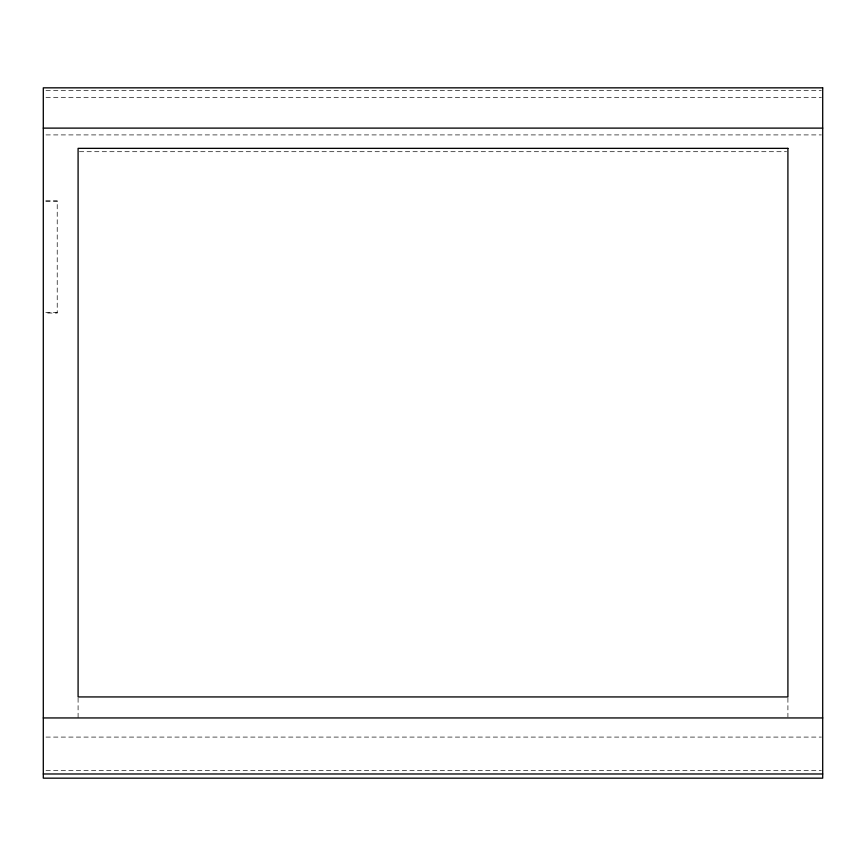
<?xml version="1.0" encoding="UTF-8"?>
<svg xmlns="http://www.w3.org/2000/svg" width="866" height="866" viewBox="0 0 866 866"><rect width="100%" height="100%" fill="white"/><g stroke="black" fill="none" stroke-linecap="round" stroke-linejoin="round"><path stroke-width="0.65" stroke-dasharray="4.33 3.25" d="M46.006 90.486L821.347 90.486M46.006 97.447L821.347 97.447M46.006 134.912L821.347 134.912M79.445 151.702L786.555 151.702M45.833 200.76L57.221 200.76L57.221 313.048L45.833 313.048M45.833 201.399L57.221 201.399M45.833 312.41L57.221 312.41M46.006 737.085L821.347 737.085M46.006 770.632L821.347 770.632M787.908 698.028L787.908 716.961M78.092 698.028L78.092 718.315"/><path stroke-width="1.3" d="M43.3 128.114L822.7 128.114M43.3 717.946L822.7 717.946M43.3 773.977L822.7 773.977M822.7 87.845L43.3 87.834L43.3 778.166L822.7 778.166L822.7 87.834M787.908 148.357L78.092 148.357L78.092 696.935L787.908 696.935L787.908 148.357"/></g></svg>
